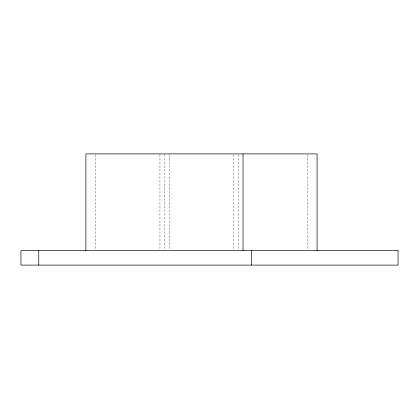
<?xml version="1.0" encoding="UTF-8"?>
<svg xmlns="http://www.w3.org/2000/svg" width="419" height="419" viewBox="0 0 419 419"><rect width="100%" height="100%" fill="white"/><g stroke="black" fill="none" stroke-linecap="round" stroke-linejoin="round"><path stroke-width="0.31" stroke-dasharray="2.1 1.57" d="M307.399 154.564L307.399 249.949M238.505 154.564L238.505 249.949M233.357 154.548L233.357 249.934M169.616 154.564L169.616 249.949M164.463 154.548L164.463 249.934M159.943 154.564L159.943 249.949M95.569 154.548L95.569 249.934"/><path stroke-width="0.63" d="M317.068 250.604L317.068 153.909L85.9 153.893L85.9 250.588M251.489 250.588L251.489 265.091M243.025 153.893L243.025 250.588M38.763 250.588L38.763 265.091M398.05 250.604L20.95 250.604L20.95 265.107L398.05 265.107L398.05 250.604"/></g></svg>
